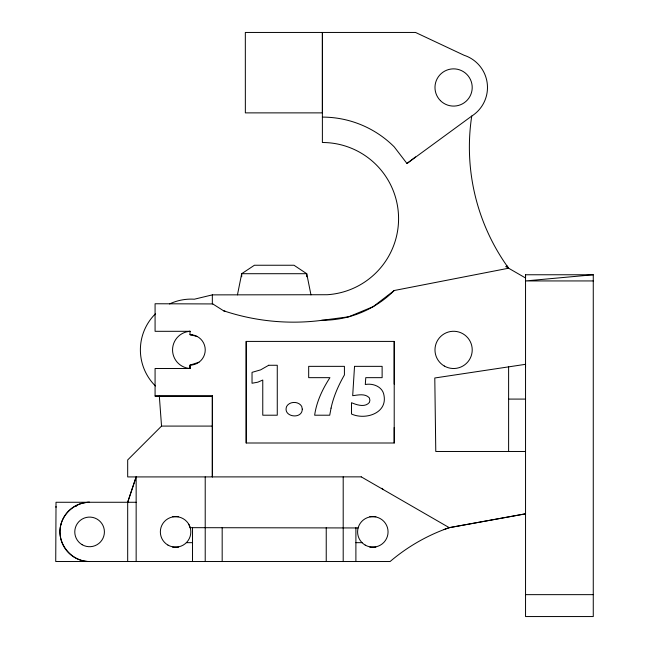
<?xml version="1.0" encoding="UTF-8"?>
<svg xmlns="http://www.w3.org/2000/svg" width="649" height="649" viewBox="0 0 649 649"><rect width="100%" height="100%" fill="white"/><g stroke="black" fill="none" stroke-linecap="round" stroke-linejoin="round"><path stroke-width="0.97" d="M155.079 396.036L212.353 396.068L155.079 396.036L155.079 368.486L190.003 368.486L190.003 365.136A15.235 15.235 0 0 0 205.238 349.9A15.235 15.235 0 0 0 190.003 334.665L190.003 331.306L155.079 331.315L155.079 303.756L212.799 303.935M212.337 476.861L212.353 396.068M246.198 442.999L246.198 341.415L394.219 341.415L394.211 442.999L246.198 442.999L246.198 341.415M394.211 384.111L394.219 341.415M525.544 366.831L525.544 364.316L434.789 377.986L435.779 451.477L525.544 451.477M525.544 274.762L525.544 616.55L593.267 616.55L593.267 274.762L525.544 274.762L525.544 277.991L505.701 266.536M56.009 506.504L55.733 561.523L390.106 561.523A184.016 184.016 0 0 1 449.23 527.669L525.544 513.821L449.23 527.669L443.859 529.616M237.453 294.873L241.696 273.708L254.416 265.246L293.997 265.246L306.726 273.708L310.96 294.873M127.683 561.523L127.683 502.269L136.152 476.877L136.152 561.523M127.683 502.269L136.152 476.926M212.337 426.085L161.544 426.085L127.683 459.946L127.683 476.926L361.258 476.861M322.383 117.104A101.585 101.585 0 0 1 394.211 146.861L406.972 163.491L415.53 156.92M406.972 163.483L471.766 116.066A33.862 33.862 0 0 0 464.084 55.27L415.53 32.45L245.33 32.458L245.354 112.877L322.383 112.877L322.383 32.458L322.383 142.504A76.184 76.184 0 0 1 398.535 216.295A76.184 76.184 0 0 1 327.169 294.727L212.337 294.873L194.359 299.205A50.792 50.792 0 0 0 169.551 303.943M394.219 290.509L373.175 306.661L348.675 316.809L320.387 320.517M198.959 362.223L190.003 365.136L190.003 368.486M471.766 116.066L471.734 116.066A206.479 206.479 0 0 0 508.613 268.215L394.211 290.517A101.585 101.585 0 0 1 322.383 320.265A220.79 220.79 0 0 1 223.548 310.766L212.799 303.943M187.683 331.607L190.003 331.315M593.267 274.762L525.544 280.936L593.267 280.936M191.861 334.576L190.003 334.657L197.345 336.547M508.613 399.086L525.544 399.086M136.152 502.269L56.009 502.269L56.009 507.348M74.432 506.504L76.314 506.504M172.569 516.661L178.613 516.661M369.808 516.661L375.852 516.661M190.189 527.669L358.11 527.953M186.36 542.669L192.518 542.669M355.895 542.669L362.053 542.669M172.569 547.139L178.613 547.139M369.808 547.139L375.852 547.139M525.544 594.646L593.267 594.646M223.548 310.757L225.446 311.39M361.258 476.869L449.23 527.661M381.88 488.259L383.316 489.597M506.755 265.603L508.613 268.215M188.786 524.278L190.303 527.953M159.321 396.044L161.544 426.085M394.211 427.496L394.219 442.999M508.613 366.863L508.613 451.477M355.895 527.669L355.895 561.523M343.199 476.877L343.199 561.523M326.236 527.669L326.236 561.523M306.726 276.734L306.726 273.708L241.696 273.708L241.696 276.734M222.177 527.669L222.177 561.523M212.337 294.873L212.337 303.756M212.337 396.036L212.337 476.877M205.214 476.877L205.214 561.523M192.518 527.669L192.518 561.523M155.419 385.968A50.792 50.792 0 0 1 155.419 313.824M190.206 368.494A18.626 18.626 0 0 1 172.553 349.9A18.626 18.626 0 0 1 190.206 331.298M354.532 366.352L352.691 395.687C358.086 395.022 365.241 393.253 369.338 397.861L369.898 400.214L369.411 402.421C365.079 407.734 356.804 404.952 351.498 402.704L351.498 414.013C365.054 420.268 387.356 413.51 384.021 395.533C382.878 386.78 373.126 383.015 365.298 384.508L365.776 377.661L382.123 377.661L382.123 366.352L354.532 366.352M60.974 524.23C55.782 542.272 70.822 561.872 89.594 561.523A29.627 29.627 0 0 1 59.968 531.896A29.627 29.627 0 0 1 89.594 502.269C76.493 502.342 64.438 511.599 60.974 524.23M331.055 408.116L329.733 415.206L314.643 415.206C316.55 401.634 322.537 389.067 329.935 377.661L308.681 377.661L308.681 366.352L344.416 366.352L344.416 374.944C338.462 385.319 333.562 396.377 331.055 408.116M302.28 409.138C302.174 419.919 282.445 416.966 286.647 406.428C289.616 401.082 298.727 401.106 301.72 406.428L302.28 409.138M268.718 365.265L260.598 369.881L252.031 372.348L252.031 383.251L257.823 382.18L262.764 380.046L262.764 415.206L277.269 415.206L277.269 365.265L268.718 365.265M440.428 100.644A18.626 18.626 0 0 0 471.58 92.296A18.626 18.626 0 0 0 448.775 69.492A18.626 18.626 0 0 0 440.428 100.644M444.289 366.02A18.626 18.626 0 0 0 472.221 349.892A18.626 18.626 0 0 0 444.289 333.764A18.626 18.626 0 0 0 444.289 366.02M82.188 544.73A14.813 14.813 0 0 0 104.408 531.896A14.813 14.813 0 0 0 82.188 519.07A14.813 14.813 0 0 0 82.188 544.73M365.209 545.095A15.235 15.235 0 0 0 388.061 531.896A15.235 15.235 0 0 0 365.209 518.705A15.235 15.235 0 0 0 365.209 545.095M167.969 545.095A15.235 15.235 0 0 0 190.822 531.896A15.235 15.235 0 0 0 167.969 518.705A15.235 15.235 0 0 0 167.969 545.095"/></g></svg>
